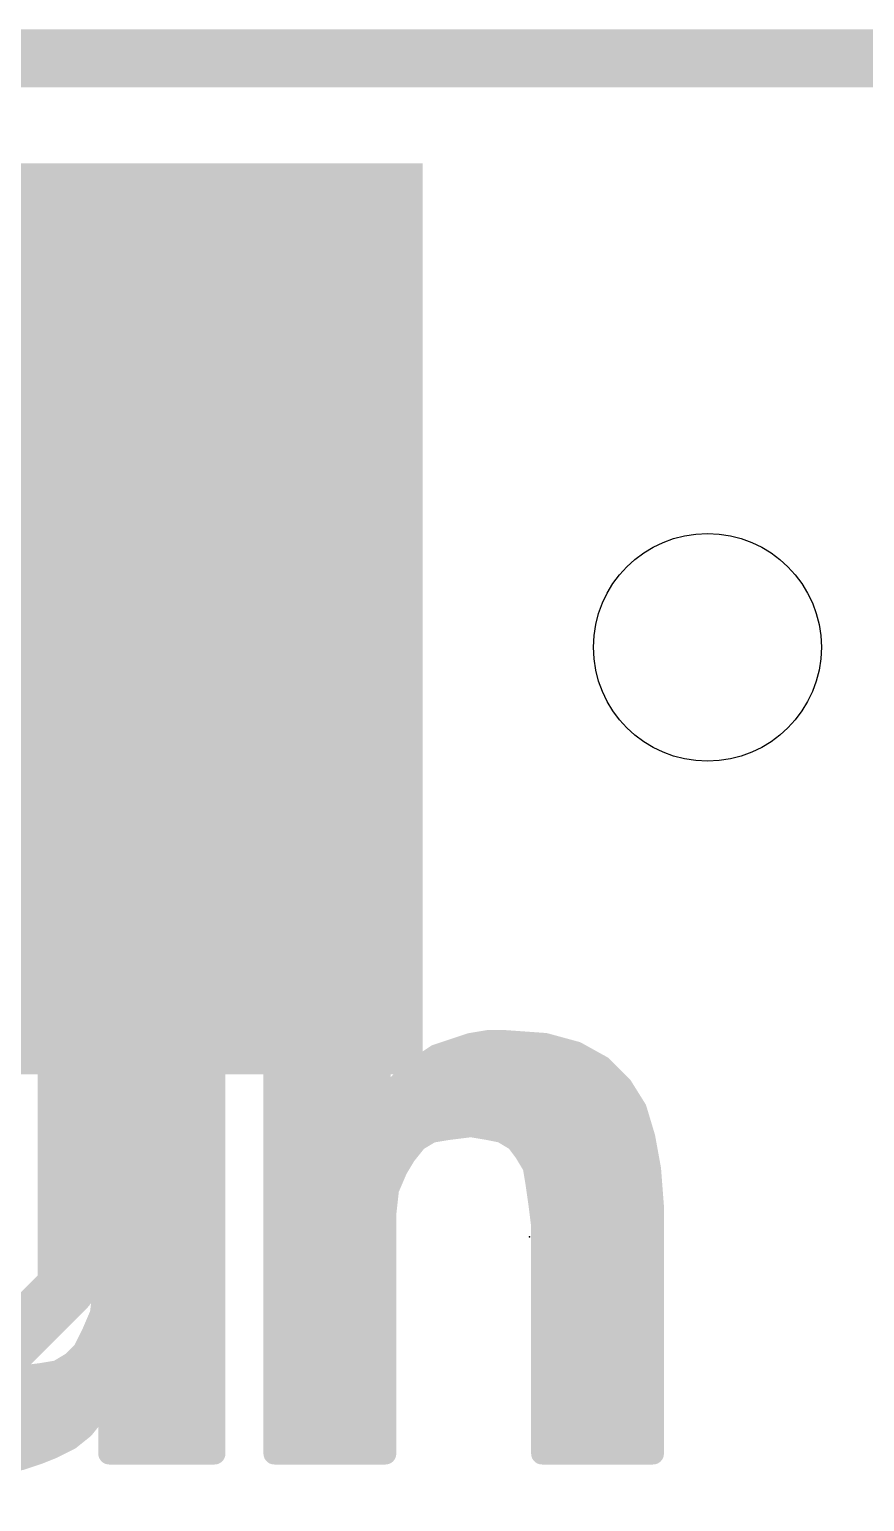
# Model space of a CAD drawing. Extents: x -29 to 78, y -11 to 40.
# Drawn here: x 12.82 to 15.76, y 25.41 to 30.58 of the extents above; entities that cross this region are included whole.
import ezdxf

# ---------------------------------------------------------------- set-up
doc = ezdxf.new("R2010")
doc.units = 0
for name, color, linetype in [('1', 12, 'CONTINUOUS'), ('16', 53, 'CONTINUOUS'), ('20', 53, 'CONTINUOUS'), ('21', 41, 'CONTINUOUS'), ('23', 53, 'CONTINUOUS')]:
    doc.layers.add(name, color=color, linetype=linetype)

# ---------------------------------------------------------------- blocks, each defined once
blk = doc.blocks.new('RECT')
blk.add_solid([(-0.5, -0.5), (0.5, -0.5), (-0.5, 0.5), (0.5, 0.5)])

msp = doc.modelspace()

# ---------------------------------------------------------------- linework, layer by layer
at = {"layer": '1', "const_width": 0.2032}
msp.add_lwpolyline([(0, 30.48), (25.4, 30.48)], dxfattribs=at)
at = {"layer": '16', "const_width": 0.2032}
for points in [[(0, 30.48), (25.4, 30.48)], [(12.954, 26.162), (12.954, 28.511)], [(11.43, 24.638), (12.954, 26.162)]]:
    msp.add_lwpolyline(points, dxfattribs=at)
at = {"layer": '16', "const_width": 0.1016}
for points in [[(13.0048, 28.511, 1), (12.9032, 28.511)], [(12.9899, 26.1261, 1), (12.9181, 26.1979)], [(12.9032, 26.162, 1), (13.0048, 26.162)]]:
    msp.add_lwpolyline(points, format="xyb", dxfattribs=at)
at = {"layer": '20', "const_width": 0.2032}
msp.add_lwpolyline([(0, 30.48), (25.4, 30.48)], dxfattribs=at)
at = {"layer": '20'}
msp.add_circle((15.204, 28.411), 0.4, dxfattribs=at)
at = {"layer": '21', "const_width": 0.0762}
for points in [[(14.253, 26.978), (14.373, 27.018)], [(14.373, 27.018), (14.433, 27.028)], [(14.433, 27.028), (14.493, 27.028)], [(14.493, 27.028), (14.633, 27.018)], [(14.633, 27.018), (14.743, 26.988)], [(13.083, 26.148), (13.083, 26.998)], [(13.083, 26.998), (13.473, 26.998)], [(13.083, 26.9748), (13.473, 26.9748)], [(13.473, 26.998), (13.473, 25.578)], [(13.683, 26.998), (14.053, 26.998)], [(13.683, 25.578), (13.683, 26.998)], [(13.683, 26.9748), (14.053, 26.9748)], [(14.053, 26.998), (14.053, 26.798)], [(14.193, 26.938), (14.253, 26.978)], [(14.2482, 26.9748), (14.7668, 26.9748)], [(14.743, 26.988), (14.833, 26.938)], [(14.143, 26.898), (14.193, 26.938)], [(14.833, 26.938), (14.903, 26.868)], [(13.083, 26.8986), (13.473, 26.8986)], [(13.683, 26.8986), (14.053, 26.8986)], [(14.063, 26.798), (14.103, 26.858)], [(14.103, 26.858), (14.143, 26.898)], [(14.1438, 26.8986), (14.8724, 26.8986)], [(14.903, 26.868), (14.953, 26.788)], [(13.083, 26.8224), (13.473, 26.8224)], [(13.683, 26.8224), (14.053, 26.8224)], [(14.0793, 26.8224), (14.9315, 26.8224)], [(14.053, 26.798), (14.063, 26.798)], [(14.953, 26.788), (14.983, 26.688)], [(13.083, 26.7462), (13.473, 26.7462)], [(13.683, 26.7462), (14.9655, 26.7462)], [(14.233, 26.708), (14.183, 26.678)], [(14.293, 26.718), (14.233, 26.708)], [(14.373, 26.728), (14.293, 26.718)], [(14.433, 26.718), (14.373, 26.728)], [(14.483, 26.708), (14.433, 26.718)], [(14.533, 26.678), (14.483, 26.708)], [(13.083, 26.67), (13.473, 26.67)], [(13.683, 26.67), (14.1766, 26.67)], [(14.183, 26.678), (14.143, 26.628)], [(14.563, 26.638), (14.533, 26.678)], [(14.539, 26.67), (14.9863, 26.67)], [(14.983, 26.688), (15.003, 26.578)], [(14.143, 26.628), (14.113, 26.578)], [(14.593, 26.588), (14.563, 26.638)], [(13.083, 26.5938), (13.473, 26.5938)], [(13.683, 26.5938), (14.1225, 26.5938)], [(14.113, 26.578), (14.083, 26.508)], [(14.5895, 26.5938), (15.0001, 26.5938)], [(14.603, 26.528), (14.593, 26.588)], [(15.003, 26.578), (15.013, 26.448)], [(13.083, 26.5176), (13.473, 26.5176)], [(13.683, 26.5176), (14.0871, 26.5176)], [(14.083, 26.508), (14.073, 26.418)], [(14.613, 26.458), (14.603, 26.528)], [(14.6045, 26.5176), (15.0076, 26.5176)], [(14.623, 26.378), (14.613, 26.458)], [(15.013, 26.448), (15.013, 25.578)], [(13.083, 26.4414), (13.473, 26.4414)], [(13.683, 26.4414), (14.0756, 26.4414)], [(14.073, 26.418), (14.073, 25.578)], [(14.6151, 26.4414), (15.013, 26.4414)], [(13.083, 26.3652), (13.473, 26.3652)], [(13.683, 26.3652), (14.073, 26.3652)], [(14.623, 25.578), (14.623, 26.378)], [(14.623, 26.3652), (15.013, 26.3652)], [(13.083, 26.289), (13.473, 26.289)], [(13.683, 26.289), (14.073, 26.289)], [(14.623, 26.289), (15.013, 26.289)], [(13.083, 26.2128), (13.473, 26.2128)], [(13.683, 26.2128), (14.073, 26.2128)], [(14.623, 26.2128), (15.013, 26.2128)], [(13.073, 26.068), (13.083, 26.148)], [(13.0816, 26.1366), (13.473, 26.1366)], [(13.683, 26.1366), (14.073, 26.1366)], [(14.623, 26.1366), (15.013, 26.1366)], [(13.043, 25.998), (13.073, 26.068)], [(13.0697, 26.0604), (13.473, 26.0604)], [(13.683, 26.0604), (14.073, 26.0604)], [(14.623, 26.0604), (15.013, 26.0604)], [(13.013, 25.938), (13.043, 25.998)], [(13.0361, 25.9842), (13.473, 25.9842)], [(13.683, 25.9842), (14.073, 25.9842)], [(14.623, 25.9842), (15.013, 25.9842)], [(12.973, 25.898), (13.013, 25.938)], [(12.923, 25.868), (12.973, 25.898)], [(12.983, 25.908), (13.473, 25.908)], [(13.683, 25.908), (14.073, 25.908)], [(14.623, 25.908), (15.013, 25.908)], [(12.1899, 25.8318), (13.473, 25.8318)], [(12.783, 25.848), (12.863, 25.858)], [(12.863, 25.858), (12.923, 25.868)], [(13.683, 25.8318), (14.073, 25.8318)], [(14.623, 25.8318), (15.013, 25.8318)], [(13.093, 25.778), (13.053, 25.718)], [(13.103, 25.778), (13.093, 25.778)], [(13.103, 25.578), (13.103, 25.778)], [(12.221, 25.7556), (13.0781, 25.7556)], [(13.053, 25.718), (13.013, 25.668)], [(13.103, 25.7556), (13.473, 25.7556)], [(13.683, 25.7556), (14.073, 25.7556)], [(14.623, 25.7556), (15.013, 25.7556)], [(12.2747, 25.6794), (13.0221, 25.6794)], [(13.013, 25.668), (12.963, 25.628)], [(13.103, 25.6794), (13.473, 25.6794)], [(13.683, 25.6794), (14.073, 25.6794)], [(14.623, 25.6794), (15.013, 25.6794)], [(12.963, 25.628), (12.903, 25.598)], [(12.3856, 25.6032), (12.9134, 25.6032)], [(12.853, 25.578), (12.793, 25.558)], [(12.903, 25.598), (12.853, 25.578)], [(13.103, 25.6032), (13.473, 25.6032)], [(13.473, 25.578), (13.103, 25.578)], [(13.683, 25.6032), (14.073, 25.6032)], [(14.073, 25.578), (13.683, 25.578)], [(14.623, 25.6032), (15.013, 25.6032)], [(15.013, 25.578), (14.623, 25.578)], [(12.793, 25.558), (12.723, 25.548)]]:
    msp.add_lwpolyline(points, dxfattribs=at)
at = {"layer": '21', "const_width": 0.0381}
for points in [[(14.3699, 27.0368, 1), (14.3761, 26.9992)], [(14.379, 26.9999, 1), (14.367, 27.0361)], [(14.433, 27.0471, 1), (14.433, 27.009)], [(14.4361, 27.0092, 1), (14.4299, 27.0468)], [(14.4944, 27.047, 1), (14.4916, 27.009)], [(14.493, 27.009, 1), (14.493, 27.0471)], [(14.638, 27.0364, 1), (14.628, 26.9996)], [(14.6316, 26.999, 1), (14.6344, 27.037)], [(13.083, 27.0171, 1), (13.083, 26.979)], [(13.083, 26.9939, 1), (13.083, 26.9558)], [(13.1021, 26.998, 1), (13.064, 26.998)], [(13.4921, 26.998, 1), (13.454, 26.998)], [(13.473, 26.979, 1), (13.473, 27.0171)], [(13.473, 26.9558, 1), (13.473, 26.9939)], [(13.702, 26.998, 1), (13.6639, 26.998)], [(13.683, 27.0171, 1), (13.683, 26.979)], [(13.683, 26.9939, 1), (13.683, 26.9558)], [(14.0721, 26.998, 1), (14.034, 26.998)], [(14.053, 26.979, 1), (14.053, 27.0171)], [(14.053, 26.9558, 1), (14.053, 26.9939)], [(14.2482, 26.9939, 1), (14.2482, 26.9558)], [(14.247, 26.9961, 1), (14.259, 26.9599)], [(14.2636, 26.9621, 1), (14.2424, 26.9939)], [(14.7523, 27.0047, 1), (14.7337, 26.9713)], [(14.738, 26.9696, 1), (14.748, 27.0064)], [(14.7668, 26.9558, 1), (14.7668, 26.9939)], [(14.1824, 26.9539, 1), (14.2036, 26.9221)], [(14.2049, 26.9231, 1), (14.1811, 26.9529)], [(14.8465, 26.9515, 1), (14.8195, 26.9245)], [(14.8237, 26.9213, 1), (14.8423, 26.9547)], [(13.083, 26.9177, 1), (13.083, 26.8796)], [(13.473, 26.8796, 1), (13.473, 26.9177)], [(13.683, 26.9177, 1), (13.683, 26.8796)], [(14.053, 26.8796, 1), (14.053, 26.9177)], [(14.1189, 26.8474, 1), (14.0871, 26.8686)], [(14.1311, 26.9129, 1), (14.1549, 26.8831)], [(14.1438, 26.9177, 1), (14.1438, 26.8796)], [(14.1565, 26.8845, 1), (14.1295, 26.9115)], [(14.8724, 26.8796, 1), (14.8724, 26.9177)], [(14.9192, 26.8781, 1), (14.8868, 26.8579)], [(14.8895, 26.8545, 1), (14.9165, 26.8815)], [(13.083, 26.8415, 1), (13.083, 26.8034)], [(13.473, 26.8034, 1), (13.473, 26.8415)], [(13.683, 26.8415, 1), (13.683, 26.8034)], [(14.053, 26.8034, 1), (14.053, 26.8415)], [(14.0793, 26.8415, 1), (14.0793, 26.8034)], [(14.0895, 26.8715, 1), (14.1165, 26.8445)], [(14.9315, 26.8034, 1), (14.9315, 26.8415)], [(14.053, 26.8171, 1), (14.053, 26.779)], [(14.034, 26.798, 1), (14.0721, 26.798)], [(14.0471, 26.8086, 1), (14.0789, 26.7874)], [(14.063, 26.779, 1), (14.063, 26.8171)], [(14.9712, 26.7935, 1), (14.9348, 26.7825)], [(14.9368, 26.7779, 1), (14.9692, 26.7981)], [(13.083, 26.7653, 1), (13.083, 26.7272)], [(13.473, 26.7272, 1), (13.473, 26.7653)], [(13.683, 26.7653, 1), (13.683, 26.7272)], [(14.2299, 26.7268, 1), (14.2361, 26.6892)], [(14.2428, 26.6917, 1), (14.2232, 26.7243)], [(14.2906, 26.7369, 1), (14.2954, 26.6991)], [(14.2961, 26.6992, 1), (14.2899, 26.7368)], [(14.3761, 26.7468, 1), (14.3699, 26.7092)], [(14.3754, 26.7091, 1), (14.3706, 26.7469)], [(14.4367, 26.7367, 1), (14.4293, 26.6993)], [(14.4299, 26.6992, 1), (14.4361, 26.7368)], [(14.4928, 26.7243, 1), (14.4732, 26.6917)], [(14.4793, 26.6893, 1), (14.4867, 26.7267)], [(14.9655, 26.7272, 1), (14.9655, 26.7653)], [(13.083, 26.6891, 1), (13.083, 26.651)], [(13.473, 26.651, 1), (13.473, 26.6891)], [(13.683, 26.6891, 1), (13.683, 26.651)], [(14.1732, 26.6943, 1), (14.1928, 26.6617)], [(14.1979, 26.6661, 1), (14.1681, 26.6899)], [(14.1766, 26.651, 1), (14.1766, 26.6891)], [(14.5482, 26.6894, 1), (14.5178, 26.6666)], [(14.539, 26.6891, 1), (14.539, 26.651)], [(14.5232, 26.6617, 1), (14.5428, 26.6943)], [(15.0017, 26.6914, 1), (14.9643, 26.6846)], [(14.9648, 26.6825, 1), (15.0012, 26.6935)], [(14.9863, 26.651, 1), (14.9863, 26.6891)], [(14.1281, 26.6399, 1), (14.1579, 26.6161)], [(14.1593, 26.6182, 1), (14.1267, 26.6378)], [(14.5793, 26.6478, 1), (14.5467, 26.6282)], [(14.5478, 26.6266, 1), (14.5782, 26.6494)], [(13.083, 26.6129, 1), (13.083, 26.5748)], [(13.473, 26.5748, 1), (13.473, 26.6129)], [(13.683, 26.6129, 1), (13.683, 26.5748)], [(14.0967, 26.5878, 1), (14.1293, 26.5682)], [(14.1305, 26.5705, 1), (14.0955, 26.5855)], [(14.1225, 26.5748, 1), (14.1225, 26.6129)], [(14.5895, 26.6129, 1), (14.5895, 26.5748)], [(14.6118, 26.5911, 1), (14.5742, 26.5849)], [(14.5767, 26.5782, 1), (14.6093, 26.5978)], [(15.022, 26.5795, 1), (14.984, 26.5765)], [(14.9843, 26.5746, 1), (15.0217, 26.5814)], [(15.0001, 26.5748, 1), (15.0001, 26.6129)], [(13.083, 26.5367, 1), (13.083, 26.4986)], [(13.473, 26.4986, 1), (13.473, 26.5367)], [(13.683, 26.5367, 1), (13.683, 26.4986)], [(14.0655, 26.5155, 1), (14.1005, 26.5005)], [(14.1019, 26.5059, 1), (14.0641, 26.5101)], [(14.0871, 26.4986, 1), (14.0871, 26.5367)], [(14.6219, 26.5307, 1), (14.5841, 26.5253)], [(14.5842, 26.5249, 1), (14.6218, 26.5311)], [(14.6045, 26.5367, 1), (14.6045, 26.4986)], [(15.0076, 26.4986, 1), (15.0076, 26.5367)], [(14.6319, 26.4604, 1), (14.5941, 26.4556)], [(15.032, 26.448, 1), (14.9939, 26.448)], [(13.083, 26.4605, 1), (13.083, 26.4224)], [(13.473, 26.4224, 1), (13.473, 26.4605)], [(13.683, 26.4605, 1), (13.683, 26.4224)], [(14.0541, 26.4201, 1), (14.0919, 26.4159)], [(14.0921, 26.418, 1), (14.054, 26.418)], [(14.0756, 26.4224, 1), (14.0756, 26.4605)], [(14.5941, 26.4553, 1), (14.6319, 26.4607)], [(14.6151, 26.4605, 1), (14.6151, 26.4224)], [(14.994, 26.4465, 1), (15.032, 26.4495)], [(15.013, 26.4224, 1), (15.013, 26.4605)], [(13.083, 26.3843, 1), (13.083, 26.3462)], [(13.473, 26.3462, 1), (13.473, 26.3843)], [(13.683, 26.3843, 1), (13.683, 26.3462)], [(14.073, 26.3462, 1), (14.073, 26.3843)], [(14.6421, 26.378, 1), (14.604, 26.378)], [(14.623, 26.3843, 1), (14.623, 26.3462)], [(14.6041, 26.3756, 1), (14.6419, 26.3804)], [(15.013, 26.3462, 1), (15.013, 26.3843)], [(13.083, 26.3081, 1), (13.083, 26.27)], [(13.473, 26.27, 1), (13.473, 26.3081)], [(13.683, 26.3081, 1), (13.683, 26.27)], [(14.073, 26.27, 1), (14.073, 26.3081)], [(14.623, 26.3081, 1), (14.623, 26.27)], [(15.013, 26.27, 1), (15.013, 26.3081)], [(13.083, 26.2319, 1), (13.083, 26.1938)], [(13.473, 26.1938, 1), (13.473, 26.2319)], [(13.683, 26.2319, 1), (13.683, 26.1938)], [(14.073, 26.1938, 1), (14.073, 26.2319)], [(14.623, 26.2319, 1), (14.623, 26.1938)], [(15.013, 26.1938, 1), (15.013, 26.2319)], [(13.0816, 26.1557, 1), (13.0816, 26.1176)], [(13.1019, 26.1456, 1), (13.0641, 26.1504)], [(13.473, 26.1176, 1), (13.473, 26.1557)], [(13.683, 26.1557, 1), (13.683, 26.1176)], [(14.073, 26.1176, 1), (14.073, 26.1557)], [(14.623, 26.1557, 1), (14.623, 26.1176)], [(15.013, 26.1176, 1), (15.013, 26.1557)], [(13.064, 26.148, 1), (13.1021, 26.148)], [(13.0697, 26.0795, 1), (13.0697, 26.0414)], [(13.0541, 26.0704, 1), (13.0919, 26.0656)], [(13.0905, 26.0605, 1), (13.0555, 26.0755)], [(13.473, 26.0414, 1), (13.473, 26.0795)], [(13.683, 26.0795, 1), (13.683, 26.0414)], [(14.073, 26.0414, 1), (14.073, 26.0795)], [(14.623, 26.0795, 1), (14.623, 26.0414)], [(15.013, 26.0414, 1), (15.013, 26.0795)], [(13.0361, 26.0033, 1), (13.0361, 25.9652)], [(13.0255, 26.0055, 1), (13.0605, 25.9905)], [(13.06, 25.9895, 1), (13.026, 26.0065)], [(13.473, 25.9652, 1), (13.473, 26.0033)], [(13.683, 26.0033, 1), (13.683, 25.9652)], [(14.073, 25.9652, 1), (14.073, 26.0033)], [(14.623, 26.0033, 1), (14.623, 25.9652)], [(15.013, 25.9652, 1), (15.013, 26.0033)], [(12.996, 25.9465, 1), (13.03, 25.9295)], [(13.0265, 25.9245, 1), (12.9995, 25.9515)], [(12.9595, 25.9115, 1), (12.9865, 25.8845)], [(12.9828, 25.8817, 1), (12.9632, 25.9143)], [(12.983, 25.9271, 1), (12.983, 25.889)], [(13.473, 25.889, 1), (13.473, 25.9271)], [(13.683, 25.9271, 1), (13.683, 25.889)], [(14.073, 25.889, 1), (14.073, 25.9271)], [(14.623, 25.9271, 1), (14.623, 25.889)], [(15.013, 25.889, 1), (15.013, 25.9271)], [(12.8599, 25.8768, 1), (12.8661, 25.8392)], [(12.8654, 25.8391, 1), (12.8606, 25.8769)], [(12.9132, 25.8843, 1), (12.9328, 25.8517)], [(12.9261, 25.8492, 1), (12.9199, 25.8868)], [(13.473, 25.8128, 1), (13.473, 25.8509)], [(13.683, 25.8509, 1), (13.683, 25.8128)], [(14.073, 25.8128, 1), (14.073, 25.8509)], [(14.623, 25.8509, 1), (14.623, 25.8128)], [(15.013, 25.8128, 1), (15.013, 25.8509)], [(13.093, 25.7971, 1), (13.093, 25.759)], [(13.1089, 25.7674, 1), (13.0771, 25.7886)], [(13.122, 25.778, 1), (13.0839, 25.778)], [(13.103, 25.759, 1), (13.103, 25.7971)], [(13.0679, 25.7061, 1), (13.0381, 25.7299)], [(13.0781, 25.7366, 1), (13.0781, 25.7747)], [(13.103, 25.7747, 1), (13.103, 25.7366)], [(13.473, 25.7366, 1), (13.473, 25.7747)], [(13.683, 25.7747, 1), (13.683, 25.7366)], [(14.073, 25.7366, 1), (14.073, 25.7747)], [(14.623, 25.7747, 1), (14.623, 25.7366)], [(15.013, 25.7366, 1), (15.013, 25.7747)], [(13.0249, 25.6531, 1), (13.0011, 25.6829)], [(13.0221, 25.6604, 1), (13.0221, 25.6985)], [(13.0371, 25.7286, 1), (13.0689, 25.7074)], [(13.103, 25.6985, 1), (13.103, 25.6604)], [(13.473, 25.6604, 1), (13.473, 25.6985)], [(13.683, 25.6985, 1), (13.683, 25.6604)], [(14.073, 25.6604, 1), (14.073, 25.6985)], [(14.623, 25.6985, 1), (14.623, 25.6604)], [(15.013, 25.6604, 1), (15.013, 25.6985)], [(12.9511, 25.6429, 1), (12.9749, 25.6131)], [(12.9715, 25.611, 1), (12.9545, 25.645)], [(12.9981, 25.6799, 1), (13.0279, 25.6561)], [(12.8459, 25.5957, 1), (12.8601, 25.5603)], [(12.859, 25.5599, 1), (12.847, 25.5961)], [(12.8945, 25.615, 1), (12.9115, 25.581)], [(12.9101, 25.5803, 1), (12.8959, 25.6157)], [(12.9134, 25.5842, 1), (12.9134, 25.6223)], [(13.103, 25.6223, 1), (13.103, 25.5842)], [(13.103, 25.5971, 1), (13.103, 25.559)], [(13.473, 25.5842, 1), (13.473, 25.6223)], [(13.473, 25.559, 1), (13.473, 25.5971)], [(13.683, 25.6223, 1), (13.683, 25.5842)], [(13.683, 25.5971, 1), (13.683, 25.559)], [(14.073, 25.5842, 1), (14.073, 25.6223)], [(14.073, 25.559, 1), (14.073, 25.5971)], [(14.623, 25.6223, 1), (14.623, 25.5842)], [(14.623, 25.5971, 1), (14.623, 25.559)], [(15.013, 25.5842, 1), (15.013, 25.6223)], [(15.013, 25.559, 1), (15.013, 25.5971)], [(12.7957, 25.5391, 1), (12.7903, 25.5769)], [(13.0839, 25.578, 1), (13.122, 25.578)], [(13.454, 25.578, 1), (13.4921, 25.578)], [(13.6639, 25.578, 1), (13.702, 25.578)], [(14.054, 25.578, 1), (14.0921, 25.578)], [(14.604, 25.578, 1), (14.6421, 25.578)], [(14.9939, 25.578, 1), (15.032, 25.578)]]:
    msp.add_lwpolyline(points, format="xyb", dxfattribs=at)
at = {"layer": '23'}
msp.add_point((14.5796, 26.3398), dxfattribs=at)

# ---------------------------------------------------------------- block references
at = {"layer": '16', "xscale": 3.2, "yscale": 2.5, "rotation": 270}
msp.add_blockref('RECT', (12.954, 28.511), dxfattribs=at)

doc.saveas('drawing.dxf')
